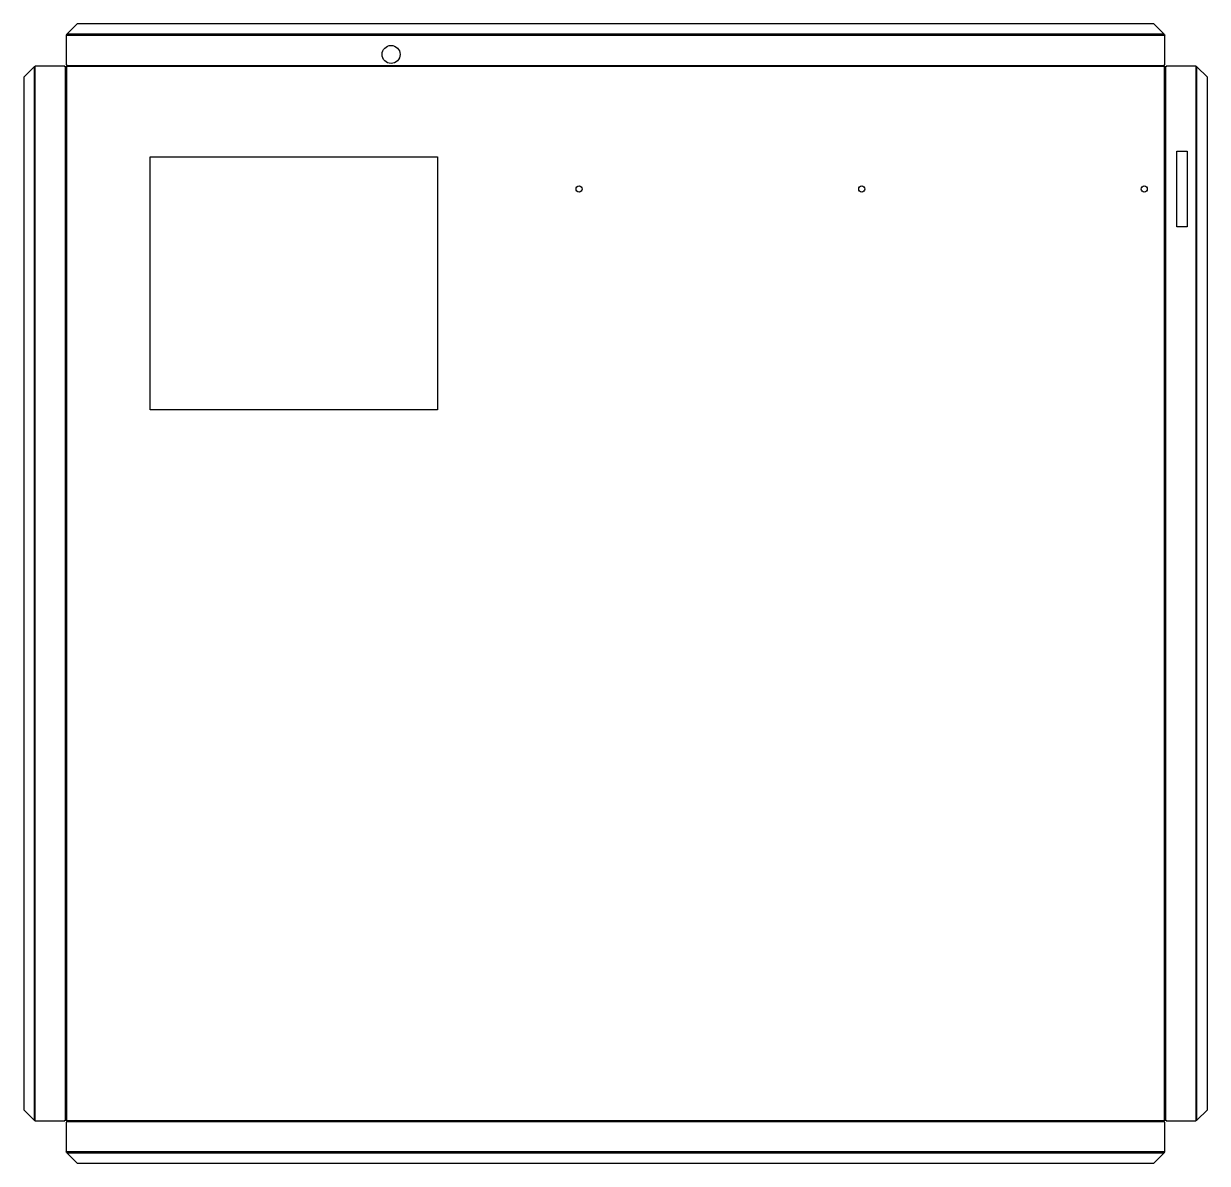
# Model space of a CAD drawing. Header units: millimetres. Extents: x -57 to 1197, y 0 to 1207.
import ezdxf

# ---------------------------------------------------------------- set-up
doc = ezdxf.new("R2010")
doc.units = ezdxf.units.MM

msp = doc.modelspace()

# ---------------------------------------------------------------- linework, layer by layer
at = {"layer": 'BEND'}
for p, q in [((-11.4, 1195.6), (1151.5, 1195.6)), ((-45.1, 45.3), (-45.1, 1161.9)), ((-11.9, 45.7), (-11.9, 1161.4)), ((-10.9, 1162.4), (1151.1, 1162.4)), ((1152.1, 1161.4), (1152.1, 45.7)), ((1185.2, 1161.9), (1185.2, 45.3)), ((1151.1, 44.7), (-10.9, 44.7)), ((1151.5, 11.6), (-11.4, 11.6))]:
    msp.add_line(p, q, dxfattribs=at)
at = {"layer": 'CUT'}
for p, q in [((0, 1207.1), (-11, 1196.1)), ((1140.2, 1207.1), (0, 1207.1)), ((1151.2, 1196.1), (1140.2, 1207.1)), ((-11.5, 1195), (-11.5, 1163.4)), ((1151.7, 1163.4), (1151.7, 1195)), ((-45.6, 1161.5), (-56.6, 1150.5)), ((-12.9, 1162), (-44.5, 1162)), ((-12.9, 1161.4), (-12.9, 1162)), ((-10.9, 1161.4), (-12.9, 1161.4)), ((-11.5, 1163.4), (-10.9, 1163.4)), ((-10.9, 1163.4), (-10.9, 1161.4)), ((1151.1, 1161.4), (1151.1, 1163.4)), ((1151.1, 1163.4), (1151.7, 1163.4)), ((1153.1, 1161.4), (1151.1, 1161.4)), ((1184.6, 1162), (1153.1, 1162)), ((1153.1, 1162), (1153.1, 1161.4)), ((1196.8, 1150.5), (1185.8, 1161.5)), ((-56.6, 1150.5), (-56.6, 56.6)), ((1196.8, 56.6), (1196.8, 1150.5)), ((-56.6, 56.6), (-45.6, 45.6)), ((1185.8, 45.6), (1196.8, 56.6)), ((-44.5, 45.1), (-12.9, 45.1)), ((-12.9, 45.1), (-12.9, 45.7)), ((-12.9, 45.7), (-10.9, 45.7)), ((-10.9, 43.7), (-11.5, 43.7)), ((-11.5, 43.7), (-11.5, 12.1)), ((-10.9, 45.7), (-10.9, 43.7)), ((1151.1, 43.7), (1151.1, 45.7)), ((1151.1, 45.7), (1153.1, 45.7)), ((1151.7, 43.7), (1151.1, 43.7)), ((1151.7, 12.1), (1151.7, 43.7)), ((1153.1, 45.7), (1153.1, 45.1)), ((1153.1, 45.1), (1184.6, 45.1)), ((-11, 11), (0, 0)), ((0, 0), (1140.2, 0)), ((1140.2, 0), (1151.2, 11))]:
    msp.add_line(p, q, dxfattribs=at)
for points in [[(77.5, 1066), (381.5, 1066), (381.5, 798), (77.5, 798)], [(1175.6, 992), (1164.6, 992), (1164.6, 1072), (1175.6, 1072)]]:
    msp.add_lwpolyline(points, close=True, dxfattribs=at)
for centre, radius in [((332.5, 1174.5), 9.55), ((531.5, 1032), 3.2), ((830.8, 1032), 3.2), ((1130, 1032), 3.2)]:
    msp.add_circle(centre, radius, dxfattribs=at)
for points in [[(-11, 1196.1), (-11.3, 1195.8), (-11.5, 1195.4), (-11.5, 1195)], [(1151.2, 1196.1), (1151.4, 1195.8), (1151.7, 1195.4), (1151.7, 1195)], [(-45.6, 1161.5), (-45.2, 1161.8), (-44.9, 1162), (-44.5, 1162)], [(1185.8, 1161.5), (1185.4, 1161.8), (1185, 1162), (1184.6, 1162)], [(-45.6, 45.6), (-45.2, 45.4), (-44.9, 45.1), (-44.5, 45.1)], [(1185.8, 45.6), (1185.4, 45.4), (1185, 45.1), (1184.6, 45.1)], [(-11, 11), (-11.3, 11.4), (-11.5, 11.8), (-11.5, 12.1)], [(1151.2, 11), (1151.4, 11.4), (1151.7, 11.8), (1151.7, 12.1)]]:
    msp.add_open_spline(points, degree=3, dxfattribs=at)
at = {"layer": 'MARK'}
for p, q in [((-11.5, 1195), (1151.7, 1195)), ((1151.2, 1196.1), (-11, 1196.1)), ((-45.6, 1161.5), (-45.6, 45.6)), ((-44.5, 45.1), (-44.5, 1162)), ((-12.5, 45.7), (-12.5, 1161.4)), ((-11.4, 1161.4), (-11.4, 45.7)), ((-10.9, 1163), (1151.1, 1163)), ((1151.1, 1161.9), (-10.9, 1161.9)), ((1151.5, 45.7), (1151.5, 1161.4)), ((1152.6, 1161.4), (1152.6, 45.7)), ((1184.6, 1162), (1184.6, 45.1)), ((1185.8, 45.6), (1185.8, 1161.5)), ((-10.9, 45.3), (1151.1, 45.3)), ((1151.1, 44.1), (-10.9, 44.1)), ((1151.7, 12.1), (-11.5, 12.1)), ((-11, 11), (1151.2, 11))]:
    msp.add_line(p, q, dxfattribs=at)

doc.saveas('drawing.dxf')
